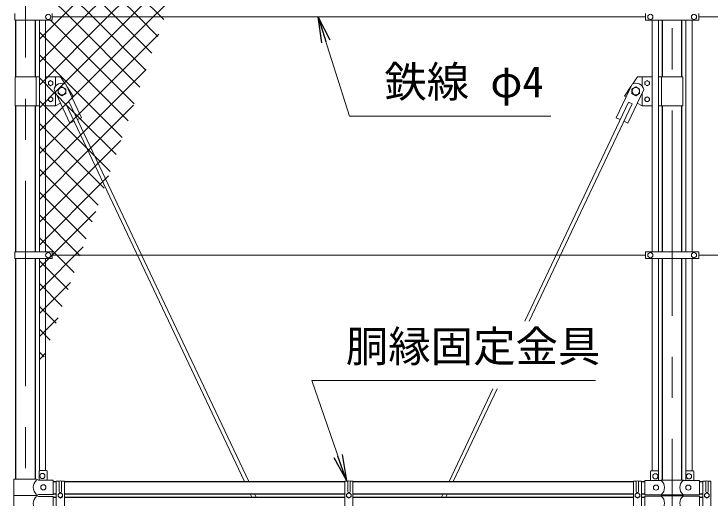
# Model space of a CAD drawing. Units: millimetres, scale not verified. Extents: x -8400 to 8400, y -5940 to 5940.
# Drawn here: x -6430 to -4277, y 287 to 1784 of the extents above; entities that cross this region are included whole.
import ezdxf
from ezdxf.enums import TextEntityAlignment as Align

# ---------------------------------------------------------------- set-up
doc = ezdxf.new("R2010")
doc.units = ezdxf.units.MM
doc.header["$LTSCALE"] = 20
doc.linetypes.add('USER1', pattern=[50.8, 31.75, -6.35, 6.35, -6.35])
for name, color, linetype, lineweight in [('0-1_D-STR1', 1, 'Continuous', 25), ('0-4_D-BMK', 2, 'USER1', 13), ('0-8_D-STR3', 3, 'Continuous', 13), ('0-9_D-STR-TXT', 7, 'Continuous', 13), ('0-B_D-STR2', 7, 'Continuous', 13)]:
    doc.layers.add(name, color=color, linetype=linetype, lineweight=lineweight)
doc.layers.add('0-6_0', color=7, linetype='Continuous')
doc.styles.add('ＭＳ ゴシック', font='')
doc.styles.get('ＭＳ ゴシック').set_extended_font_data('MS Gothic')

# ---------------------------------------------------------------- blocks, each defined once
blk = doc.blocks.new('_Open')
at = {"layer": '0-6_0'}
blk.add_line((-20, 3.333), (0, 0), dxfattribs=at)
blk.add_lwpolyline([(-20, -3.333), (0, 0), (-20, 0)], dxfattribs=at)

msp = doc.modelspace()

# ---------------------------------------------------------------- linework, layer by layer
at = {"layer": '0-1_D-STR1'}
for p, q in [((-6424.31, 1590), (-6424.31, 1764.5)), ((-6363.81, 1590), (-6363.81, 1764.5)), ((-4424.31, 1590), (-4424.31, 1764.7)), ((-4363.81, 1590), (-4363.81, 1764.7)), ((-6424.31, 1048.5), (-6424.31, 1500)), ((-6363.81, 1048.5), (-6363.81, 1500)), ((-4424.31, 1048.3), (-4424.31, 1500)), ((-4363.81, 1048.3), (-4363.81, 1500)), ((-6424.31, 345), (-6424.31, 1027.5)), ((-6363.81, 345), (-6363.81, 1027.5)), ((-4424.31, 341.6), (-4424.31, 1027.7)), ((-4363.81, 341.6), (-4363.81, 1027.7)), ((-6309.06, 338.1), (-6299.06, 338.1)), ((-6274.06, 338.1), (-5406.56, 338.1)), ((-5381.56, 338.1), (-4514.06, 338.1)), ((-4489.06, 338.1), (-4479.06, 338.1)), ((-4309.06, 338.1), (-4299.06, 338.1)), ((-6309.06, 300), (-6299.06, 300)), ((-6309.06, 290), (-6299.06, 290)), ((-6274.06, 300), (-5406.56, 300)), ((-6274.06, 290), (-5406.56, 290)), ((-5381.56, 300), (-4514.06, 300)), ((-5381.56, 290), (-4514.06, 290)), ((-4489.06, 300), (-4479.06, 300)), ((-4489.06, 290), (-4479.06, 290)), ((-4424.31, 293.4), (-4424.31, 296.6)), ((-4363.81, 293.4), (-4363.81, 296.6)), ((-4309.06, 300), (-4299.06, 300)), ((-4309.06, 290), (-4299.06, 290))]:
    msp.add_line(p, q, dxfattribs=at)
at = {"layer": '0-4_D-BMK'}
for p, q in [((-6394.06, 3300), (-6394.06, -3460)), ((-4394.06, 2501.7), (-4394.06, -3460)), ((-6394.06, 1789.53), (-6394.06, 1748.75))]:
    msp.add_line(p, q, dxfattribs=at)
at = {"layer": '0-8_D-STR3'}
for p, q in [((-6426.86, 1785.5), (-6426.86, 1764.5)), ((-6312.06, 1785.5), (-6312.06, 1764.5)), ((-4476.56, 1775), (-6312.06, 1775)), ((-4476.56, 1785.3), (-4476.56, 1764.7)), ((-4311.56, 1785.3), (-4311.56, 1764.7)), ((-3394.06, 1775), (-4311.56, 1775)), ((-6426.86, 1764.5), (-6312.06, 1764.5)), ((-6351.56, 1048.5), (-6351.56, 1764.7)), ((-6332.56, 1048.5), (-6332.56, 1764.7)), ((-4476.56, 1764.7), (-4311.56, 1764.7)), ((-4455.56, 1764.7), (-4455.56, 1048.3)), ((-4436.56, 1764.7), (-4436.56, 1048.3)), ((-4351.56, 1764.7), (-4351.56, 1048.3)), ((-4332.56, 1764.7), (-4332.56, 1048.3)), ((-6426.61, 1590), (-6426.61, 1500)), ((-6351.56, 1590), (-6426.61, 1590)), ((-6361.51, 1590), (-6361.51, 1500)), ((-6286.51, 1590), (-6332.56, 1590)), ((-6301.51, 1590), (-6301.51, 1560)), ((-6286.51, 1590), (-6271.9, 1568.08)), ((-4501.61, 1590), (-4516.23, 1568.08)), ((-4455.56, 1590), (-4501.61, 1590)), ((-4486.61, 1590), (-4486.61, 1560)), ((-4361.51, 1590), (-4436.56, 1590)), ((-4426.61, 1590), (-4426.61, 1500)), ((-4361.51, 1590), (-4361.51, 1500)), ((-6269.85, 1567.11), (-6220.67, 1463.16)), ((-4518.28, 1567.11), (-4567.46, 1463.16)), ((-6306.01, 1550), (-6256.82, 1446.05)), ((-6301.51, 1540.51), (-6301.51, 1500)), ((-4482.12, 1550), (-4531.3, 1446.05)), ((-4486.61, 1540.51), (-4486.61, 1500)), ((-6286.28, 1508.31), (-6301.51, 1500)), ((-6269.83, 1506.28), (-6258.98, 1511.41)), ((-6258.98, 1511.41), (-5703.84, 338.1)), ((-4529.14, 1511.41), (-4849.8, 833.7)), ((-4518.3, 1506.28), (-4529.14, 1511.41)), ((-4501.85, 1508.31), (-4486.61, 1500)), ((-6351.56, 1500), (-6426.61, 1500)), ((-6301.51, 1500), (-6332.56, 1500)), ((-6269.83, 1506.28), (-5717.12, 338.1)), ((-4518.3, 1506.28), (-4836.52, 833.7)), ((-4486.61, 1500), (-4455.56, 1500)), ((-4436.56, 1500), (-4361.51, 1500)), ((-6256.82, 1446.05), (-6244.17, 1452.04)), ((-6233.32, 1457.17), (-6220.67, 1463.16)), ((-4554.81, 1457.17), (-4567.46, 1463.16)), ((-4531.3, 1446.05), (-4543.96, 1452.04)), ((-6426.86, 1048.5), (-6426.86, 1027.5)), ((-6426.86, 1048.5), (-6312.06, 1048.5)), ((-6312.06, 1048.5), (-6312.06, 1027.5)), ((-4476.56, 1038), (-6312.06, 1038)), ((-4476.56, 1048.3), (-4311.56, 1048.3)), ((-4476.56, 1048.3), (-4476.56, 1027.7)), ((-4311.56, 1048.3), (-4311.56, 1027.7)), ((-3394.06, 1038), (-4311.56, 1038)), ((-6426.86, 1027.5), (-6312.06, 1027.5)), ((-6351.56, 371.32), (-6351.56, 1027.5)), ((-6332.56, 372), (-6332.56, 1027.5)), ((-4476.56, 1027.7), (-4311.56, 1027.7)), ((-4455.56, 371.1), (-4455.56, 1027.7)), ((-4436.56, 370.42), (-4436.56, 1027.7)), ((-4351.56, 370.42), (-4351.56, 1027.7)), ((-4332.56, 371.1), (-4332.56, 1027.7)), ((-4948.83, 624.39), (-5084.29, 338.1)), ((-4935.56, 624.39), (-5071.01, 338.1)), ((-6352.06, 370), (-6352.06, 342)), ((-6350.06, 372), (-6329.06, 372)), ((-6327.06, 370), (-6327.06, 342)), ((-4461.06, 341.1), (-4461.06, 369.1)), ((-4438.06, 371.1), (-4459.06, 371.1)), ((-4436.06, 341.1), (-4436.06, 369.1)), ((-4352.06, 341.1), (-4352.06, 369.1)), ((-4350.06, 371.1), (-4329.06, 371.1)), ((-4327.06, 341.1), (-4327.06, 369.1)), ((-6430.16, 345), (-6360.26, 345)), ((-6430.16, 345), (-6430.16, 295)), ((-6354.26, 342), (-6360.26, 345)), ((-6354.26, 342), (-6309.06, 342)), ((-6309.06, 298), (-6309.06, 342)), ((-6299.06, 339.37), (-6290.06, 339.37)), ((-6290.06, 339.37), (-6290.06, 307)), ((-6283.06, 339.37), (-6283.06, 307)), ((-5397.56, 339.37), (-5397.56, 307)), ((-5381.56, 339.37), (-5390.56, 339.37)), ((-5390.56, 339.37), (-5390.56, 307)), ((-4505.06, 339.37), (-4505.06, 307)), ((-4489.06, 339.37), (-4498.06, 339.37)), ((-4498.06, 339.37), (-4498.06, 307)), ((-4479.06, 341.1), (-4427.86, 341.1)), ((-4479.06, 297.1), (-4479.06, 341.1)), ((-4427.86, 341.6), (-4428.86, 341.1)), ((-4427.86, 341.6), (-4360.26, 341.6)), ((-4360.26, 341.6), (-4359.26, 341.1)), ((-4360.26, 341.1), (-4309.06, 341.1)), ((-4309.06, 297.1), (-4309.06, 341.1)), ((-4299.06, 339.37), (-4290.06, 339.37)), ((-4290.06, 339.37), (-4290.06, 307)), ((-4283.06, 339.37), (-4283.06, 307)), ((-6430.16, 295), (-6360.26, 295)), ((-6430.16, 295), (-6360.26, 295)), ((-6430.16, 245), (-6430.16, 295)), ((-6354.26, 298), (-6360.26, 295)), ((-6354.26, 292), (-6360.26, 295)), ((-6354.26, 298), (-6309.06, 298)), ((-6354.26, 292), (-6309.06, 292)), ((-6309.06, 292), (-6309.06, 248)), ((-5699.09, 300), (-5694.36, 290)), ((-5685.81, 300), (-5681.08, 290)), ((-5102.31, 300), (-5107.05, 290)), ((-5089.04, 300), (-5093.77, 290)), ((-4479.06, 297.1), (-4427.86, 297.1)), ((-4479.06, 292.9), (-4427.86, 292.9)), ((-4479.06, 292.9), (-4479.06, 248.9)), ((-4427.86, 296.6), (-4428.86, 297.1)), ((-4427.86, 293.4), (-4428.86, 292.9)), ((-4360.26, 297.1), (-4309.06, 297.1)), ((-4360.26, 292.9), (-4309.06, 292.9)), ((-4309.06, 292.9), (-4309.06, 248.9))]:
    msp.add_line(p, q, dxfattribs=at)
for points in [[(-6316.51, 1578.1), (-6323.53, 1574.05), (-6323.53, 1565.95), (-6316.51, 1561.9), (-6309.5, 1565.95), (-6309.5, 1574.05)], [(-4471.61, 1578.1), (-4464.6, 1574.05), (-4464.6, 1565.95), (-4471.61, 1561.9), (-4478.63, 1565.95), (-4478.63, 1574.05)], [(-6281.51, 1558.86), (-6293.51, 1551.93), (-6293.51, 1538.07), (-6281.51, 1531.14), (-6269.51, 1538.07), (-6269.51, 1551.93)], [(-4506.61, 1558.86), (-4494.61, 1551.93), (-4494.61, 1538.07), (-4506.61, 1531.14), (-4518.61, 1538.07), (-4518.61, 1551.93)], [(-6316.51, 1511.9), (-6323.53, 1515.95), (-6323.53, 1524.05), (-6316.51, 1528.1), (-6309.5, 1524.05), (-6309.5, 1515.95)], [(-4471.61, 1511.9), (-4464.6, 1515.95), (-4464.6, 1524.05), (-4471.61, 1528.1), (-4478.63, 1524.05), (-4478.63, 1515.95)], [(-6286.56, 286.9), (-6293.58, 290.95), (-6293.58, 299.05), (-6286.56, 303.1), (-6279.55, 299.05), (-6279.55, 290.95)], [(-5394.06, 286.9), (-5387.05, 290.95), (-5387.05, 299.05), (-5394.06, 303.1), (-5401.08, 299.05), (-5401.08, 290.95)], [(-4501.56, 286.9), (-4494.55, 290.95), (-4494.55, 299.05), (-4501.56, 303.1), (-4508.58, 299.05), (-4508.58, 290.95)], [(-4286.56, 286.9), (-4293.58, 290.95), (-4293.58, 299.05), (-4286.56, 303.1), (-4279.55, 299.05), (-4279.55, 290.95)]]:
    msp.add_lwpolyline(points, close=True, dxfattribs=at)
for points in [[(-6266.42, 1559.85), (-6246.51, 1530), (-6251.11, 1527.5)], [(-4521.71, 1559.85), (-4541.61, 1530), (-4537.02, 1527.5)], [(-6290.06, 250.11), (-6299.06, 250.11), (-6299.06, 339.37)], [(-6283.06, 339.37), (-6274.06, 339.37), (-6274.06, 250.11), (-6283.06, 250.11)], [(-5397.56, 339.37), (-5406.56, 339.37), (-5406.56, 250.11), (-5397.56, 250.11)], [(-5390.56, 250.11), (-5381.56, 250.11), (-5381.56, 339.37)], [(-4505.06, 339.37), (-4514.06, 339.37), (-4514.06, 250.11), (-4505.06, 250.11)], [(-4498.06, 250.11), (-4489.06, 250.11), (-4489.06, 339.37)], [(-4290.06, 250.11), (-4299.06, 250.11), (-4299.06, 339.37)], [(-4283.06, 339.37), (-4274.06, 339.37), (-4274.06, 250.11), (-4283.06, 250.11)], [(-4427.86, 296.6), (-4360.26, 296.6), (-4359.26, 297.1)], [(-4427.86, 293.4), (-4360.26, 293.4), (-4359.26, 292.9)]]:
    msp.add_lwpolyline(points, dxfattribs=at)
for centre, radius in [((-6324.06, 1775), 8), ((-4461.56, 1775), 8), ((-4326.56, 1775), 8), ((-6316.51, 1570), 7.03), ((-4471.61, 1570), 7.03), ((-6281.51, 1545), 11.5), ((-4506.61, 1545), 11.5), ((-6316.51, 1520), 7.03), ((-4471.61, 1520), 7.03), ((-6324.06, 1038), 8), ((-4461.56, 1038), 8), ((-4326.56, 1038), 8), ((-6342.06, 355), 8), ((-4446.06, 354.1), 8), ((-4342.06, 354.1), 8), ((-6339.06, 320), 8), ((-4444.06, 319.1), 8), ((-4344.06, 319.1), 8), ((-6286.56, 295), 7.03), ((-5394.06, 295), 7.03), ((-4501.56, 295), 7.03), ((-4286.56, 295), 7.03)]:
    msp.add_circle(centre, radius, dxfattribs=at)
for centre, radius, start, end in [((-6281.51, 1545), 25, 62.19074, 168.45095), ((-4506.61, 1545), 25, 11.54905, 117.80926), ((-6350.06, 370), 2, 90, 180), ((-6329.06, 370), 2, 0, 90), ((-4459.06, 369.1), 2, 90, 180), ((-4438.06, 369.1), 2, 0, 90), ((-4350.06, 369.1), 2, 90, 180), ((-4329.06, 369.1), 2, 0, 90), ((-6341.68, 320), 28.8, 130.19176, 229.80824), ((-6286.56, 333.74), 6.62, 58.10921, 121.89079), ((-5394.06, 333.74), 6.62, 58.10921, 121.89079), ((-4501.56, 333.74), 6.62, 58.10921, 121.89079), ((-4446.45, 319.1), 28.8, 310.19176, 49.80824), ((-4341.68, 319.1), 28.8, 130.19176, 229.80824), ((-4286.56, 333.74), 6.62, 58.10921, 121.89079), ((-6286.56, 307), 3.5, 180, 0), ((-5394.06, 307), 3.5, 180, 0), ((-4501.56, 307), 3.5, 180, 0), ((-4286.56, 307), 3.5, 180, 0), ((-6341.68, 270), 28.8, 130.19176, 229.80824), ((-4446.45, 270.9), 28.8, 310.19176, 49.80824), ((-4341.68, 270.9), 28.8, 130.19176, 229.80824)]:
    msp.add_arc(centre, radius, start, end, dxfattribs=at)
at = {"layer": '0-9_D-STR-TXT'}
for points in [[(-4769.17, 1467.74), (-5391.83, 1467.74), (-5488.62, 1773.09)], [(-4631.35, 650.62), (-5508.32, 650.62), (-5402.46, 342.89)]]:
    msp.add_lwpolyline(points, dxfattribs=at)
at = {"layer": '0-B_D-STR2'}
for p, q in [((-6282.19, 1775), (-5787.4, 2269.79)), ((-6211.48, 1775), (-5826.35, 2160.13)), ((-5974.35, 1775), (-6332.56, 2133.22)), ((-6045.06, 1775), (-6332.56, 2062.51)), ((-6140.77, 1775), (-5865.29, 2050.47)), ((-6115.77, 1775), (-6332.56, 1991.8)), ((-6186.48, 1775), (-6332.56, 1921.09)), ((-6257.19, 1775), (-6332.56, 1850.38)), ((-6351.56, 1705.62), (-6282.19, 1775)), ((-6351.56, 1634.91), (-6211.48, 1775)), ((-6351.56, 1564.2), (-6140.77, 1775)), ((-6318.8, 1765.9), (-6320.68, 1767.78)), ((-6040.2, 1558.01), (-6257.19, 1775)), ((-6021.67, 1610.19), (-6186.48, 1775)), ((-6003.14, 1662.37), (-6115.77, 1775)), ((-5984.6, 1714.55), (-6045.06, 1775)), ((-5966.07, 1766.73), (-5974.35, 1775)), ((-6058.73, 1505.83), (-6317.4, 1764.5)), ((-6077.27, 1453.66), (-6351.56, 1727.95)), ((-6095.8, 1401.48), (-6351.56, 1657.24)), ((-6214.83, 1418.09), (-6021.08, 1611.84)), ((-6301.51, 1536.48), (-6351.56, 1586.53)), ((-6317.56, 1527.5), (-6293.51, 1551.54)), ((-6351.56, 1493.49), (-6323.53, 1521.53)), ((-6323.3, 1521.76), (-6318.26, 1526.8)), ((-6192.12, 1370.09), (-6060.03, 1502.18)), ((-6151.39, 1244.94), (-6351.56, 1445.11)), ((-6351.56, 1281.36), (-6223.84, 1409.08)), ((-6223.84, 1409.08), (-6214.83, 1418.09)), ((-6169.41, 1322.09), (-6098.98, 1392.52)), ((-6169.93, 1192.76), (-6351.56, 1374.4)), ((-6351.56, 1210.65), (-6201.13, 1361.08)), ((-6201.13, 1361.08), (-6192.12, 1370.09)), ((-6178.42, 1313.08), (-6169.41, 1322.09)), ((-6351.56, 1139.94), (-6178.42, 1313.08)), ((-6188.46, 1140.59), (-6351.56, 1303.69)), ((-6155.71, 1265.08), (-6146.7, 1274.09)), ((-6146.7, 1274.09), (-6137.92, 1282.87)), ((-6351.56, 1069.23), (-6155.71, 1265.08)), ((-6206.99, 1088.41), (-6351.56, 1232.98)), ((-6351.56, 998.52), (-6176.87, 1173.21)), ((-6225.52, 1036.23), (-6351.56, 1162.27)), ((-6244.06, 984.05), (-6351.56, 1091.56)), ((-6351.56, 927.81), (-6215.82, 1063.55)), ((-6262.59, 931.87), (-6351.56, 1020.85)), ((-6351.56, 857.1), (-6254.77, 953.89)), ((-6281.12, 879.69), (-6351.56, 950.14)), ((-6299.65, 827.51), (-6351.56, 879.43)), ((-6351.56, 786.38), (-6293.71, 844.24)), ((-6318.18, 775.34), (-6351.56, 808.72)), ((-6336.72, 723.16), (-6351.56, 738)), ((-6351.56, 715.67), (-6332.66, 734.58))]:
    msp.add_line(p, q, dxfattribs=at)
for points in [[(-6292.6, 1552.46), (-6070.06, 1775), (-5904.24, 1940.81)], [(-6351.56, 1422.78), (-6269.26, 1505.08), (-6266.49, 1507.86), (-6249.74, 1524.61), (-5999.34, 1775), (-5943.19, 1831.16)], [(-6351.56, 1352.07), (-6246.55, 1457.08), (-6237.54, 1466.09), (-6227.03, 1476.61), (-5982.14, 1721.5)], [(-6114.33, 1349.3), (-6225.77, 1460.74), (-6243.31, 1478.28), (-6268.5, 1503.47), (-6297.9, 1532.87)], [(-6132.86, 1297.12), (-6179.8, 1344.06), (-6205, 1369.26), (-6351.56, 1515.82)]]:
    msp.add_lwpolyline(points, dxfattribs=at)

# ---------------------------------------------------------------- block references
at = {"layer": '0-9_D-STR-TXT', "xscale": 4, "yscale": 4}
for p, rotation in [((-5489.22, 1775), 107.58773), ((-5401.81, 341), 288.98357)]:
    msp.add_blockref('_Open', p, dxfattribs=dict(at, rotation=rotation))

# ---------------------------------------------------------------- texts
at = {"layer": '0-9_D-STR-TXT', "style": 'ＭＳ ゴシック'}
for s, p in [('鉄線 φ4', (-5284.4, 1497.48)), ('胴縁固定金具', (-5403.43, 679.09))]:
    msp.add_text(s, height=96.19, dxfattribs=at).set_placement(p, align=Align.BOTTOM_LEFT)

doc.saveas('drawing.dxf')
